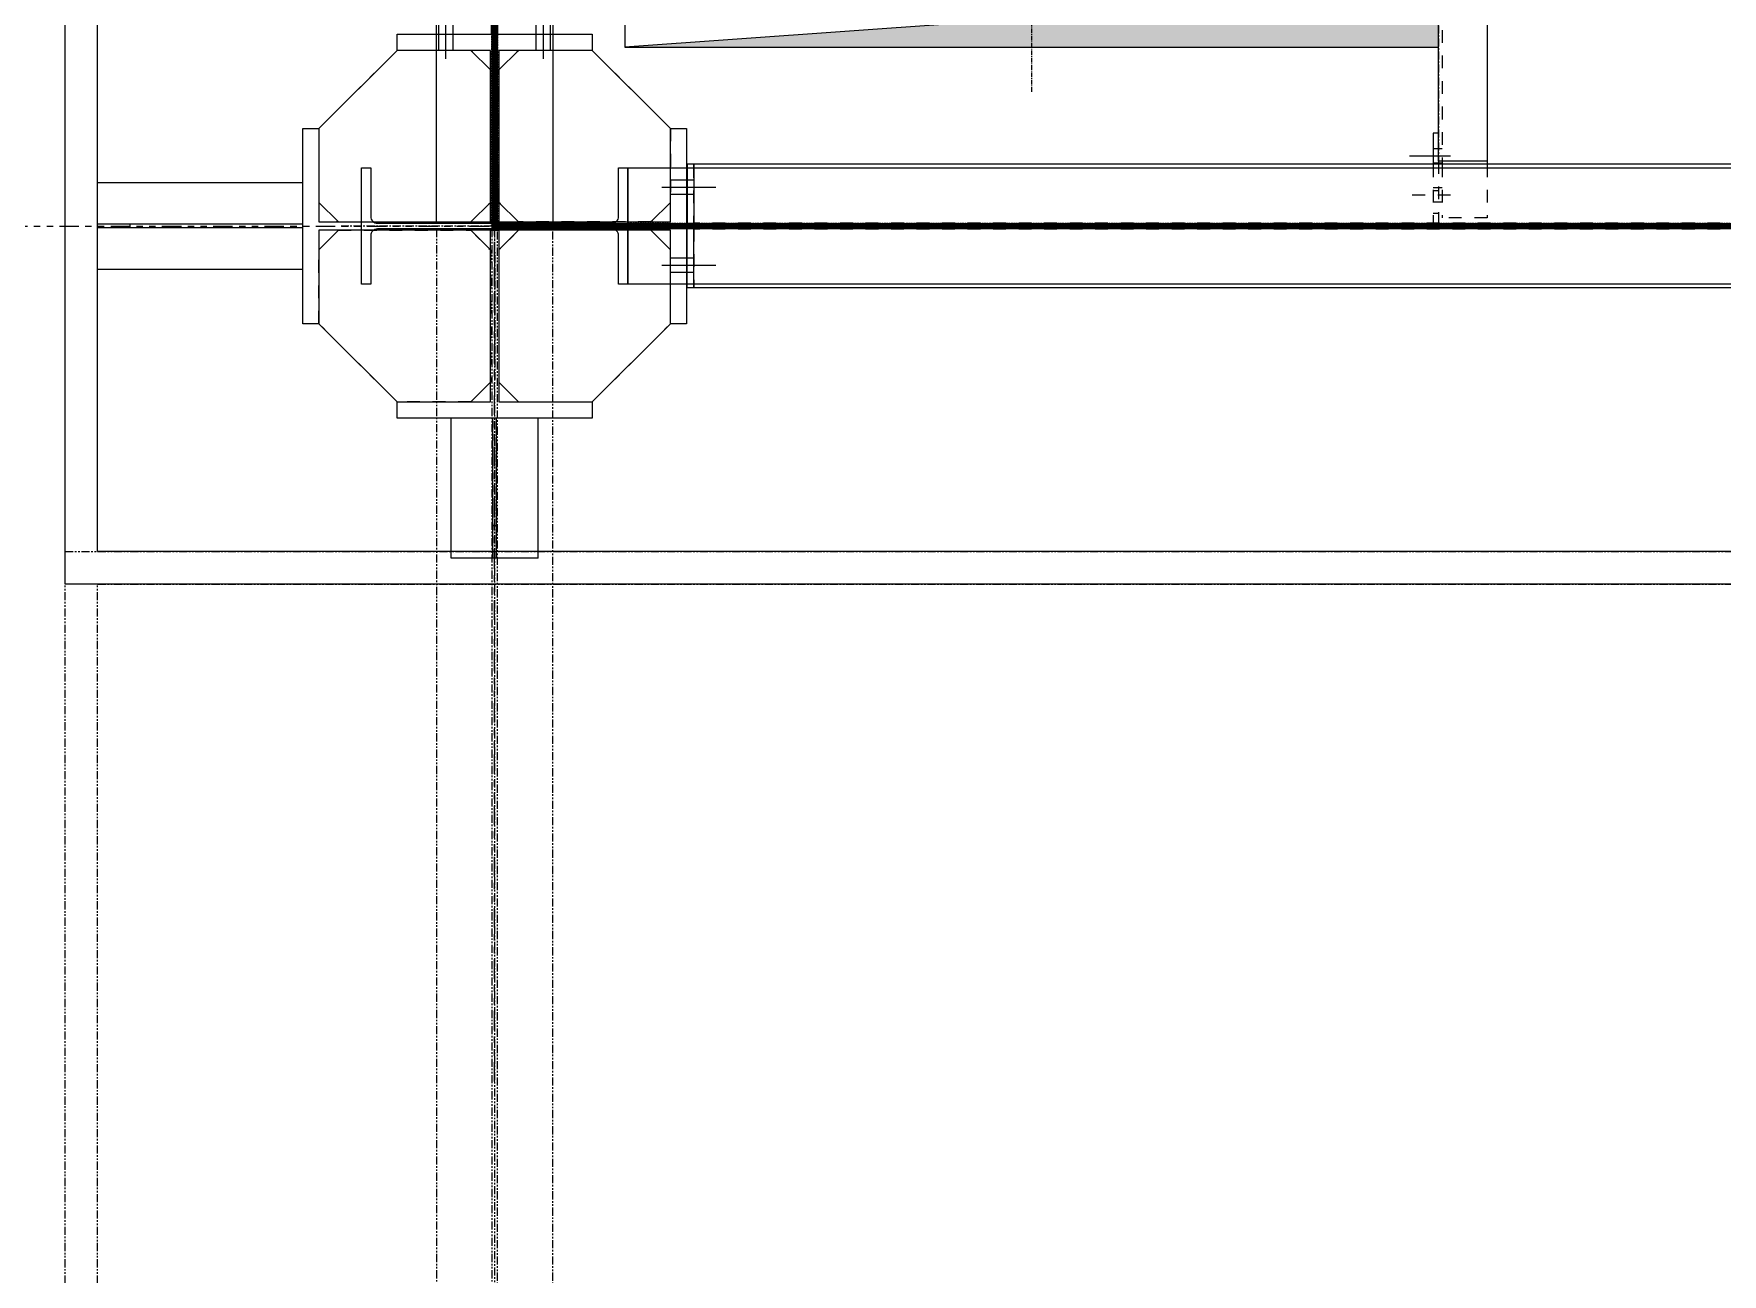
# Model space of a CAD drawing. Header units: inches. Extents: x 209270 to 234360, y -180214 to -150194.
# Drawn here: x 216304 to 218898, y -166874 to -164968 of the extents above; entities that cross this region are included whole.
import ezdxf

# ---------------------------------------------------------------- set-up
doc = ezdxf.new("R2010")
doc.units = ezdxf.units.IN
doc.header["$LTSCALE"] = 10
doc.header["$MEASUREMENT"] = 0
for name, pattern in [('CENTER', [2, 1.25, -0.25, 0.25, -0.25]), ('CENTER2', [1.125, 0.75, -0.125, 0.125, -0.125]), ('DXK_LINE_DOT2', [3.9198, 1.9599, -1.9599]), ('DXK_LINE_DOT5', [7.8785, 2.979, -0.9799, 0.9799, -0.9799, 0.9799, -0.9799]), ('HIDDEN', [0.375, 0.25, -0.125]), ('PHANTOM', [2.5, 1.25, -0.25, 0.25, -0.25, 0.25, -0.25])]:
    doc.linetypes.add(name, pattern=pattern)
for name, color, linetype in [('$AUDIT_BAD_LAYER1', 7, 'Continuous'), ('_STR_0', 7, 'Continuous'), ('_STR_1', 7, 'Continuous'), ('_STR_2', 7, 'Continuous'), ('_STR_4', 7, 'Continuous')]:
    doc.layers.add(name, color=color, linetype=linetype)
for name, color, linetype, lineweight in [('CEN', 1, 'CENTER', 9), ('CENETR LINE', 1, 'CENTER2', 9), ('CIVIL', 6, 'Continuous', 9), ('DIM', 42, 'Continuous', 13), ('handrail', 11, 'FENCELINE1', 9), ('HIDDEN', 3, 'HIDDEN', 9), ('MAIN OBJECT', 2, 'Continuous', 18), ('PHANTOM', 8, 'PHANTOM', 0), ('Sheeting', 4, 'Continuous', 0)]:
    doc.layers.add(name, color=color, linetype=linetype, lineweight=lineweight)
doc.linetypes.add('FENCELINE1', pattern='A,0.25,-0.1,[133,arial.ttf,S=0.1,R=0,X=-0.1,Y=0],-0.1,1', length=1.45)

# ---------------------------------------------------------------- blocks, each defined once
blk = doc.blocks.new('A$C426f7GU6TT')
at = {"layer": 'CEN'}
for p, q in [((0, 235.7), (0, -235.7)), ((-235.7, 0), (235.7, 0))]:
    blk.add_line(p, q, dxfattribs=at)
blk.add_circle((0, 0), 5, dxfattribs=at)
at = {"layer": 'MAIN OBJECT'}
blk.add_lwpolyline([(4.4, -180.2, 0.414214), (14.6, -190.4), (89.4, -190.4), (89.4, -204.7), (-89.4, -204.7), (-89.4, -190.4), (-14.6, -190.4, 0.414214), (-4.4, -180.2), (-4.4, 180.2, 0.414214), (-14.6, 190.4), (-89.4, 190.4), (-89.4, 204.7), (89.4, 204.7), (89.4, 190.4), (14.6, 190.4, 0.414214), (4.4, 180.2), (4.4, -180.2)], format="xyb", dxfattribs=at)
blk = doc.blocks.new('A$C1b4ed5d7')
at = {"layer": 'PHANTOM'}
blk.add_line((0, 11000, 0), (0, 0, 0), dxfattribs=at)
for points, elevation in [([(-89.4, 10995.6), (-89.4, 4.4), (89.4, 4.4), (89.4, 10995.6)], 0), ([(-4.4, 10995.6), (-4.4, 4.4), (4.4, 4.4), (4.4, 10995.6)], 0), ([(-660, 10500), (12160, 10500), (12160, -550), (-660, -550)], -0.8), ([(-610, 10450), (12110, 10450), (12110, -500), (-610, -500)], -0.8)]:
    blk.add_lwpolyline(points, close=True, dxfattribs=dict(at, elevation=elevation))
blk = doc.blocks.new('A$Cfcb50e18')
at = {"layer": 'MAIN OBJECT'}
h = blk.add_hatch(color=6, dxfattribs=at)
h.dxf.hatch_style = 1
h.paths.add_polyline_path([(625, 250), (625, -250), (-625, -250), (554.8, -165.5)])
at = {"layer": 'CENETR LINE'}
for p, q in [((0, 318.7), (0, -318.7)), ((-625, 0), (625, 0))]:
    blk.add_line(p, q, dxfattribs=at)
at = {"layer": 'CIVIL'}
blk.add_lwpolyline([(625, 250), (-625, 250), (-625, -250), (625, -250)], close=True, dxfattribs=at)
blk.add_lwpolyline([(625, 250), (554.8, -165.5), (-625, -250)], dxfattribs=at)
blk = doc.blocks.new('GridLine-116860372-116902 - 114867')
at = {"layer": '_STR_2', "color": 7, "linetype": 'DXK_LINE_DOT5'}
blk.add_line((217011.9, -165356.7), (217011.9, -153191), dxfattribs=at)
blk = doc.blocks.new('GridLine-116860372-116905 - 114867')
at = {"layer": '_STR_2', "color": 7, "linetype": 'DXK_LINE_DOT5'}
blk.add_line((211379.7, -165263.7), (228961.1, -165263.7), dxfattribs=at)
blk = doc.blocks.new('GridLine-116860372-154897 - 114867')
at = {"layer": '_STR_2', "color": 7, "linetype": 'DXK_LINE_DOT5'}
blk.add_line((217011.9, -166578), (217011.9, -163563.7), dxfattribs=at)
blk = doc.blocks.new('Part-116860372-114916 - 114867')
at = {"layer": '_STR_4', "linetype": 'Continuous'}
blk.add_hatch(color=4, dxfattribs=at).paths.add_polyline_path([(217011.9, -165267.7, -1), (217011.9, -165259.7, -1)])
at = {"layer": '_STR_2', "color": 2, "linetype": 'Continuous'}
for p, q in [((216716.9, -165413.7), (216716.9, -165113.7)), ((216716.9, -165113.7), (216741.9, -165113.7)), ((216741.9, -165113.7), (216741.9, -165257.2)), ((217281.9, -165113.7), (217306.9, -165113.7)), ((217281.9, -165257.2), (217281.9, -165113.7)), ((217306.9, -165113.7), (217306.9, -165413.7)), ((216741.9, -165257.2), (217281.9, -165257.2)), ((217281.9, -165270.2), (216741.9, -165270.2)), ((216741.9, -165270.2), (216741.9, -165413.7)), ((217281.9, -165413.7), (217281.9, -165270.2)), ((216741.9, -165413.7), (216716.9, -165413.7)), ((217306.9, -165413.7), (217281.9, -165413.7))]:
    blk.add_line(p, q, dxfattribs=at)
at = {"layer": '_STR_4', "color": 4, "linetype": 'CENTER'}
blk.add_line((217011.9, -165263.7), (217011.9, -165263.7), dxfattribs=at)
at = {"layer": '_STR_4', "color": 4, "linetype": 'Continuous'}
blk.add_circle((217011.9, -165263.7), 4, dxfattribs=at)
blk = doc.blocks.new('Part-116860372-114917 - 114867')
at = {"layer": '_STR_2', "color": 2, "linetype": 'Continuous'}
for p, q in [((216861.9, -164968.7), (216861.9, -164968.7)), ((216861.9, -164968.7), (217161.9, -164968.7)), ((216861.9, -164993.7), (216861.9, -164968.7)), ((217161.9, -164968.7), (217161.9, -164968.7)), ((217161.9, -164968.7), (217161.9, -164993.7)), ((216861.9, -164993.7), (216861.9, -164993.7)), ((217005.4, -164993.7), (216861.9, -164993.7)), ((217005.4, -164993.7), (217005.4, -164993.7)), ((217005.4, -165257.2), (217005.4, -164993.7)), ((217018.4, -164993.7), (217018.4, -164993.7)), ((217161.9, -164993.7), (217018.4, -164993.7)), ((217018.4, -164993.7), (217018.4, -165257.2)), ((217161.9, -164993.7), (217161.9, -164993.7)), ((217005.4, -165257.2), (217005.4, -165257.2)), ((217018.4, -165257.2), (217005.4, -165257.2)), ((217018.4, -165257.2), (217018.4, -165257.2))]:
    blk.add_line(p, q, dxfattribs=at)
blk = doc.blocks.new('Part-116860372-114918 - 114867')
at = {"layer": '_STR_2', "color": 2, "linetype": 'Continuous'}
for p, q in [((217005.4, -165270.2), (217005.4, -165270.2)), ((217005.4, -165533.7), (217005.4, -165270.2)), ((217005.4, -165270.2), (217018.4, -165270.2)), ((217018.4, -165270.2), (217018.4, -165270.2)), ((217018.4, -165270.2), (217018.4, -165533.7)), ((216861.9, -165533.7), (216861.9, -165533.7)), ((216861.9, -165558.7), (216861.9, -165533.7)), ((216861.9, -165533.7), (217005.4, -165533.7)), ((217005.4, -165533.7), (217005.4, -165533.7)), ((217018.4, -165533.7), (217018.4, -165533.7)), ((217018.4, -165533.7), (217161.9, -165533.7)), ((217161.9, -165533.7), (217161.9, -165533.7)), ((217161.9, -165533.7), (217161.9, -165558.7)), ((216861.9, -165558.7), (216861.9, -165558.7)), ((217161.9, -165558.7), (216861.9, -165558.7)), ((217161.9, -165558.7), (217161.9, -165558.7))]:
    blk.add_line(p, q, dxfattribs=at)
blk = doc.blocks.new('Part-116860372-114923 - 114867')
at = {"layer": '_STR_4', "linetype": 'Continuous'}
blk.add_hatch(color=4, dxfattribs=at).paths.add_polyline_path([(217011.9, -165267.7, -1), (217011.9, -165259.7, -1)])
at = {"layer": '_STR_1', "color": 6, "linetype": 'DXK_LINE_DOT2'}
for p, q in [((217317.9, -165267.7), (217317.9, -165168.7)), ((225205.9, -165259), (217317.9, -165259)), ((225205.9, -165268.4), (217317.9, -165268.4))]:
    blk.add_line(p, q, dxfattribs=at)
at = {"layer": '_STR_2', "color": 2, "linetype": 'Continuous'}
for p, q in [((217317.9, -165168.7), (217317.9, -165259.7)), ((219526.9, -165168.7), (217317.9, -165168.7)), ((217317.9, -165358.7), (217317.9, -165267.7)), ((219526.9, -165358.7), (217317.9, -165358.7))]:
    blk.add_line(p, q, dxfattribs=at)
at = {"layer": '_STR_4', "color": 4, "linetype": 'CENTER'}
blk.add_line((217011.9, -165263.7), (225511.9, -165263.7), dxfattribs=at)
at = {"layer": '_STR_4', "color": 4, "linetype": 'Continuous'}
blk.add_circle((217011.9, -165263.7), 4, dxfattribs=at)
blk = doc.blocks.new('Part-116860372-149932 - 114867')
at = {"layer": '_STR_1', "color": 6, "linetype": 'DXK_LINE_DOT2'}
for p, q in [((216771.9, -165270.2), (216975.4, -165270.2)), ((216741.9, -165413.7), (216741.9, -165300.2)), ((217005.4, -165300.2), (217005.4, -165503.7)), ((216975.4, -165533.7), (216861.9, -165533.7))]:
    blk.add_line(p, q, dxfattribs=at)
at = {"layer": '_STR_2', "color": 2, "linetype": 'Continuous'}
for p, q in [((216771.9, -165270.2), (216741.9, -165300.2)), ((216975.4, -165270.2), (217005.4, -165300.2)), ((216861.9, -165533.7), (216741.9, -165413.7)), ((217005.4, -165503.7), (216975.4, -165533.7))]:
    blk.add_line(p, q, dxfattribs=at)
blk = doc.blocks.new('Part-116860372-116027 - 114867')
at = {"layer": '_STR_1', "color": 6, "linetype": 'DXK_LINE_DOT2'}
for p, q in [((217006.9, -164408.7), (217006.9, -164968.7)), ((217016.9, -164968.7), (217016.9, -164408.7)), ((217006.9, -164811.7), (217016.9, -164811.7)), ((217006.9, -164968.7), (217006.9, -164968.7)), ((217006.9, -164968.7), (217016.9, -164968.7))]:
    blk.add_line(p, q, dxfattribs=at)
at = {"layer": '_STR_2', "color": 2, "linetype": 'Continuous'}
for p, q in [((217006.9, -164968.7), (217006.9, -164408.7)), ((217016.9, -164408.7), (217006.9, -164408.7)), ((217016.9, -164968.7), (217016.9, -164408.7)), ((217006.9, -164677.2), (217016.9, -164677.2))]:
    blk.add_line(p, q, dxfattribs=at)
blk = doc.blocks.new('Bolt-116860372-157450 - 114867')
at = {"layer": '_STR_2', "color": 1, "linetype": 'Continuous'}
for p, q in [((216936.9, -165006.7), (216936.9, -164918.7)), ((216936.9, -165006.7), (216936.9, -164918.7)), ((216936.9, -165006.7), (216936.9, -164918.7)), ((216936.9, -165006.7), (216936.9, -164918.7)), ((217086.9, -165006.7), (217086.9, -164918.7)), ((217086.9, -165006.7), (217086.9, -164918.7)), ((217086.9, -165006.7), (217086.9, -164918.7)), ((217086.9, -165006.7), (217086.9, -164918.7)), ((216925.9, -164967.7), (216925.9, -164951.7)), ((216925.9, -164967.7), (216925.9, -164951.7)), ((216925.9, -164967.7), (216925.9, -164951.7)), ((216925.9, -164967.7), (216925.9, -164951.7)), ((216925.9, -164993.7), (216925.9, -164968.7)), ((216925.9, -164993.7), (216925.9, -164968.7)), ((216925.9, -164993.7), (216925.9, -164968.7)), ((216925.9, -164993.7), (216925.9, -164968.7)), ((216947.9, -164967.7), (216947.9, -164951.7)), ((216947.9, -164967.7), (216947.9, -164951.7)), ((216947.9, -164967.7), (216947.9, -164951.7)), ((216947.9, -164967.7), (216947.9, -164951.7)), ((216947.9, -164993.7), (216947.9, -164968.7)), ((216947.9, -164993.7), (216947.9, -164968.7)), ((216947.9, -164993.7), (216947.9, -164968.7)), ((216947.9, -164993.7), (216947.9, -164968.7)), ((217075.9, -164967.7), (217075.9, -164951.7)), ((217075.9, -164967.7), (217075.9, -164951.7)), ((217075.9, -164967.7), (217075.9, -164951.7)), ((217075.9, -164967.7), (217075.9, -164951.7)), ((217075.9, -164993.7), (217075.9, -164968.7)), ((217075.9, -164993.7), (217075.9, -164968.7)), ((217075.9, -164993.7), (217075.9, -164968.7)), ((217075.9, -164993.7), (217075.9, -164968.7)), ((217097.9, -164967.7), (217097.9, -164951.7)), ((217097.9, -164967.7), (217097.9, -164951.7)), ((217097.9, -164967.7), (217097.9, -164951.7)), ((217097.9, -164967.7), (217097.9, -164951.7)), ((217097.9, -164993.7), (217097.9, -164968.7)), ((217097.9, -164993.7), (217097.9, -164968.7)), ((217097.9, -164993.7), (217097.9, -164968.7)), ((217097.9, -164993.7), (217097.9, -164968.7))]:
    blk.add_line(p, q, dxfattribs=at)
blk = doc.blocks.new('Part-116860372-154286 - 114867')
at = {"layer": '_STR_1', "color": 6, "linetype": 'DXK_LINE_DOT2'}
for p, q in [((216716.9, -165330.3), (216716.9, -165197.1)), ((216716.9, -165197.1), (216716.9, -165197.1)), ((216716.9, -165197.1), (216716.9, -165197.1)), ((216716.9, -165260.8), (216716.9, -165260.8)), ((216716.9, -165260.8), (216716.9, -165260.8)), ((216716.9, -165266.5), (216716.9, -165266.5)), ((216716.9, -165266.5), (216716.9, -165266.5)), ((216716.9, -165330.3), (216716.9, -165330.3)), ((216716.9, -165330.3), (216716.9, -165330.3))]:
    blk.add_line(p, q, dxfattribs=at)
at = {"layer": '_STR_2', "color": 2, "linetype": 'Continuous'}
for p, q in [((216401.9, -165266.5), (216401.9, -165197.1)), ((216716.9, -165197.1), (216401.9, -165197.1)), ((216716.9, -165260.8), (216401.9, -165260.8)), ((216451.9, -165266.5), (216451.9, -165260.8)), ((216401.9, -165330.3), (216401.9, -165266.5)), ((216716.9, -165266.5), (216401.9, -165266.5)), ((216716.9, -165330.3), (216401.9, -165330.3))]:
    blk.add_line(p, q, dxfattribs=at)
blk = doc.blocks.new('Part-116860372-115099 - 114867')
at = {"layer": '_STR_4', "linetype": 'Continuous'}
for points in [[(218461.9, -164267.7, -1), (218461.9, -164259.7, -1)], [(218461.9, -165267.7, -1), (218461.9, -165259.7, -1)]]:
    blk.add_hatch(color=4, dxfattribs=at).paths.add_polyline_path(points)
at = {"layer": '_STR_1', "color": 6, "linetype": 'DXK_LINE_DOT2'}
for p, q in [((218461.9, -164274.5), (218461.9, -164335.3)), ((218536.9, -164274.5), (218461.9, -164274.5)), ((218467.6, -164274.5), (218467.6, -164330.3)), ((218536.9, -164274.5), (218536.9, -164330.3)), ((218467.6, -164335.3), (218467.6, -165163.7)), ((218461.9, -165163.7), (218461.9, -165251)), ((218467.6, -165168.7), (218467.6, -165251)), ((218536.9, -165168.7), (218536.9, -165251)), ((218536.9, -165251), (218461.9, -165251))]:
    blk.add_line(p, q, dxfattribs=at)
at = {"layer": '_STR_2', "color": 2, "linetype": 'Continuous'}
for p, q in [((218461.9, -165163.7), (218461.9, -164335.3)), ((218536.9, -164335.3), (218461.9, -164335.3)), ((218467.6, -164330.3), (218467.6, -164335.3)), ((218536.9, -164330.3), (218536.9, -165168.7)), ((218536.9, -165163.7), (218461.9, -165163.7)), ((218467.6, -165163.7), (218467.6, -165168.7))]:
    blk.add_line(p, q, dxfattribs=at)
at = {"layer": '_STR_4', "color": 4, "linetype": 'CENTER'}
for p, q in [((218461.9, -164263.7), (218461.9, -164274.5)), ((218461.9, -164335.3), (218461.9, -165163.7)), ((218461.9, -165251), (218461.9, -165263.7))]:
    blk.add_line(p, q, dxfattribs=at)
at = {"layer": '_STR_4', "color": 4, "linetype": 'Continuous'}
for centre in [(218461.9, -164263.7), (218461.9, -165263.7)]:
    blk.add_circle(centre, 4, dxfattribs=at)
blk = doc.blocks.new('Part-116860372-149931 - 114867')
at = {"layer": '_STR_1', "color": 6, "linetype": 'DXK_LINE_DOT2'}
for p, q in [((217161.9, -164993.7), (217048.4, -164993.7)), ((217018.4, -165227.2), (217018.4, -165023.7)), ((217281.9, -165113.7), (217281.9, -165227.2)), ((217251.9, -165257.2), (217048.4, -165257.2))]:
    blk.add_line(p, q, dxfattribs=at)
at = {"layer": '_STR_2', "color": 2, "linetype": 'Continuous'}
for p, q in [((217048.4, -164993.7), (217018.4, -165023.7)), ((217161.9, -164993.7), (217281.9, -165113.7)), ((217048.4, -165257.2), (217018.4, -165227.2)), ((217281.9, -165227.2), (217251.9, -165257.2))]:
    blk.add_line(p, q, dxfattribs=at)
blk = doc.blocks.new('Part-116860372-157486 - 114867')
at = {"layer": '_STR_1', "color": 6, "linetype": 'DXK_LINE_DOT2'}
for p, q in [((216741.9, -165300.2), (216771.9, -165270.2)), ((216975.4, -165270.2), (217005.4, -165300.2)), ((216861.9, -165533.7), (216741.9, -165413.7)), ((217005.4, -165503.7), (216975.4, -165533.7))]:
    blk.add_line(p, q, dxfattribs=at)
blk = doc.blocks.new('Part-116860372-115674 - 114867')
at = {"layer": '_STR_1', "color": 6, "linetype": 'DXK_LINE_DOT2'}
for p, q in [((218453.9, -165168.7), (218453.9, -165259)), ((218453.9, -165209), (218461.9, -165209)), ((218453.9, -165244), (218461.9, -165244))]:
    blk.add_line(p, q, dxfattribs=at)
at = {"layer": '_STR_2', "color": 2, "linetype": 'Continuous'}
for p, q in [((218453.9, -165121), (218453.9, -165168.7)), ((218461.9, -165121), (218453.9, -165121)), ((218461.9, -165163.7), (218461.9, -165168.7))]:
    blk.add_line(p, q, dxfattribs=at)
blk = doc.blocks.new('Bolt-116860372-115675 - 114867')
at = {"layer": '_STR_1', "color": 1, "linetype": 'DXK_LINE_DOT2'}
for p, q in [((218461.9, -165205), (218453.9, -165205)), ((218467.6, -165205), (218461.9, -165205)), ((218480.6, -165216), (218417.6, -165216)), ((218461.9, -165227), (218453.9, -165227)), ((218467.6, -165227), (218461.9, -165227))]:
    blk.add_line(p, q, dxfattribs=at)
at = {"layer": '_STR_2', "color": 1, "linetype": 'Continuous'}
for p, q in [((218480.6, -165156), (218417.6, -165156)), ((218461.9, -165145), (218453.9, -165145)), ((218467.6, -165145), (218461.9, -165145)), ((218461.9, -165167), (218453.9, -165167)), ((218467.6, -165167), (218461.9, -165167))]:
    blk.add_line(p, q, dxfattribs=at)
blk = doc.blocks.new('Part-116860372-154319 - 114867')
at = {"layer": '_STR_1', "color": 6, "linetype": 'DXK_LINE_DOT2'}
blk.add_line((217078.5, -165558.7), (216945.3, -165558.7), dxfattribs=at)
at = {"layer": '_STR_2', "color": 2, "linetype": 'Continuous'}
for p, q in [((216945.3, -165773.7), (216945.3, -165558.7)), ((217009, -165773.7), (217009, -165558.7)), ((217014.7, -165773.7), (217014.7, -165558.7)), ((217078.5, -165773.7), (217078.5, -165558.7)), ((217009, -165723.7), (217014.7, -165723.7)), ((217078.5, -165773.7), (216945.3, -165773.7))]:
    blk.add_line(p, q, dxfattribs=at)
blk = doc.blocks.new('Part-116860372-116813 - 114867')
at = {"layer": '_STR_1', "color": 6, "linetype": 'DXK_LINE_DOT2'}
for p, q in [((217307.9, -165267.7), (217307.9, -165168.7)), ((217317.9, -165267.7), (217317.9, -165358.7))]:
    blk.add_line(p, q, dxfattribs=at)
at = {"layer": '_STR_2', "color": 2, "linetype": 'Continuous'}
for p, q in [((217307.9, -165168.7), (217307.9, -165259.7)), ((217317.9, -165168.7), (217307.9, -165168.7)), ((217307.9, -165358.7), (217307.9, -165267.7)), ((217317.9, -165358.7), (217307.9, -165358.7))]:
    blk.add_line(p, q, dxfattribs=at)
blk = doc.blocks.new('Bolt-116860372-116814 - 114867')
at = {"layer": '_STR_2', "color": 1, "linetype": 'Continuous'}
for p, q in [((217268.9, -165203.7), (217351.9, -165203.7)), ((217268.9, -165203.7), (217351.9, -165203.7)), ((217268.9, -165203.7), (217351.9, -165203.7)), ((217268.9, -165203.7), (217351.9, -165203.7)), ((217268.9, -165203.7), (217351.9, -165203.7)), ((217268.9, -165203.7), (217351.9, -165203.7)), ((217281.9, -165192.7), (217306.9, -165192.7)), ((217281.9, -165192.7), (217306.9, -165192.7)), ((217281.9, -165192.7), (217306.9, -165192.7)), ((217281.9, -165192.7), (217306.9, -165192.7)), ((217281.9, -165192.7), (217306.9, -165192.7)), ((217281.9, -165192.7), (217306.9, -165192.7)), ((217307.9, -165192.7), (217317.9, -165192.7)), ((217307.9, -165192.7), (217317.9, -165192.7)), ((217307.9, -165192.7), (217317.9, -165192.7)), ((217307.9, -165192.7), (217317.9, -165192.7)), ((217307.9, -165192.7), (217317.9, -165192.7)), ((217307.9, -165192.7), (217317.9, -165192.7)), ((217281.9, -165214.7), (217306.9, -165214.7)), ((217281.9, -165214.7), (217306.9, -165214.7)), ((217281.9, -165214.7), (217306.9, -165214.7)), ((217281.9, -165214.7), (217306.9, -165214.7)), ((217281.9, -165214.7), (217306.9, -165214.7)), ((217281.9, -165214.7), (217306.9, -165214.7)), ((217307.9, -165214.7), (217317.9, -165214.7)), ((217307.9, -165214.7), (217317.9, -165214.7)), ((217307.9, -165214.7), (217317.9, -165214.7)), ((217307.9, -165214.7), (217317.9, -165214.7)), ((217307.9, -165214.7), (217317.9, -165214.7)), ((217307.9, -165214.7), (217317.9, -165214.7)), ((217281.9, -165312.7), (217306.9, -165312.7)), ((217281.9, -165312.7), (217306.9, -165312.7)), ((217281.9, -165312.7), (217306.9, -165312.7)), ((217281.9, -165312.7), (217306.9, -165312.7)), ((217281.9, -165312.7), (217306.9, -165312.7)), ((217281.9, -165312.7), (217306.9, -165312.7)), ((217307.9, -165312.7), (217317.9, -165312.7)), ((217307.9, -165312.7), (217317.9, -165312.7)), ((217307.9, -165312.7), (217317.9, -165312.7)), ((217307.9, -165312.7), (217317.9, -165312.7)), ((217307.9, -165312.7), (217317.9, -165312.7)), ((217307.9, -165312.7), (217317.9, -165312.7)), ((217268.9, -165323.7), (217351.9, -165323.7)), ((217268.9, -165323.7), (217351.9, -165323.7)), ((217268.9, -165323.7), (217351.9, -165323.7)), ((217268.9, -165323.7), (217351.9, -165323.7)), ((217268.9, -165323.7), (217351.9, -165323.7)), ((217268.9, -165323.7), (217351.9, -165323.7)), ((217281.9, -165334.7), (217306.9, -165334.7)), ((217281.9, -165334.7), (217306.9, -165334.7)), ((217281.9, -165334.7), (217306.9, -165334.7)), ((217281.9, -165334.7), (217306.9, -165334.7)), ((217281.9, -165334.7), (217306.9, -165334.7)), ((217281.9, -165334.7), (217306.9, -165334.7)), ((217307.9, -165334.7), (217317.9, -165334.7)), ((217307.9, -165334.7), (217317.9, -165334.7)), ((217307.9, -165334.7), (217317.9, -165334.7)), ((217307.9, -165334.7), (217317.9, -165334.7)), ((217307.9, -165334.7), (217317.9, -165334.7)), ((217307.9, -165334.7), (217317.9, -165334.7))]:
    blk.add_line(p, q, dxfattribs=at)
blk = doc.blocks.new('Part-116860372-116890 - 114867')
at = {"layer": '_STR_1', "color": 6, "linetype": 'DXK_LINE_DOT2'}
for p, q in [((217482.3, -165259.7), (217306.9, -165259.7)), ((217306.9, -165267.7), (217306.9, -165259.7)), ((217416.9, -165267.7), (217416.9, -165259.7)), ((217482.3, -165267.7), (217306.9, -165267.7))]:
    blk.add_line(p, q, dxfattribs=at)
at = {"layer": '_STR_2', "color": 2, "linetype": 'Continuous'}
for p, q in [((217306.9, -165259.7), (217482.3, -165259.7)), ((217306.9, -165267.7), (217306.9, -165259.7)), ((217482.3, -165259.7), (217573.7, -165259.7)), ((217482.3, -165259.7), (217482.3, -165267.7)), ((217573.7, -165259.7), (217573.7, -165267.7)), ((217482.3, -165267.7), (217306.9, -165267.7)), ((217573.7, -165267.7), (217482.3, -165267.7))]:
    blk.add_line(p, q, dxfattribs=at)
blk = doc.blocks.new('Part-116860372-157485 - 114867')
at = {"layer": '_STR_1', "color": 6, "linetype": 'DXK_LINE_DOT2'}
for p, q in [((217018.4, -165023.7), (217048.4, -164993.7)), ((217161.9, -164993.7), (217281.9, -165113.7)), ((217048.4, -165257.2), (217018.4, -165227.2)), ((217281.9, -165227.2), (217251.9, -165257.2))]:
    blk.add_line(p, q, dxfattribs=at)
blk = doc.blocks.new('Part-116860372-149930 - 114867')
at = {"layer": '_STR_1', "color": 6, "linetype": 'DXK_LINE_DOT2'}
for p, q in [((216975.4, -164993.7), (216861.9, -164993.7)), ((217005.4, -165227.2), (217005.4, -165023.7)), ((216741.9, -165113.7), (216741.9, -165227.2)), ((216771.9, -165257.2), (216975.4, -165257.2))]:
    blk.add_line(p, q, dxfattribs=at)
at = {"layer": '_STR_2', "color": 2, "linetype": 'Continuous'}
for p, q in [((216861.9, -164993.7), (216741.9, -165113.7)), ((217005.4, -165023.7), (216975.4, -164993.7)), ((216741.9, -165227.2), (216771.9, -165257.2)), ((216975.4, -165257.2), (217005.4, -165227.2))]:
    blk.add_line(p, q, dxfattribs=at)
blk = doc.blocks.new('Part-116860372-149933 - 114867')
at = {"layer": '_STR_1', "color": 6, "linetype": 'DXK_LINE_DOT2'}
for p, q in [((217251.9, -165270.2), (217048.4, -165270.2)), ((217018.4, -165300.2), (217018.4, -165503.7)), ((217281.9, -165413.7), (217281.9, -165300.2)), ((217048.4, -165533.7), (217161.9, -165533.7))]:
    blk.add_line(p, q, dxfattribs=at)
at = {"layer": '_STR_2', "color": 2, "linetype": 'Continuous'}
for p, q in [((217048.4, -165270.2), (217018.4, -165300.2)), ((217281.9, -165300.2), (217251.9, -165270.2)), ((217161.9, -165533.7), (217281.9, -165413.7)), ((217018.4, -165503.7), (217048.4, -165533.7))]:
    blk.add_line(p, q, dxfattribs=at)
blk = doc.blocks.new('Part-116860372-157484 - 114867')
at = {"layer": '_STR_1', "color": 6, "linetype": 'DXK_LINE_DOT2'}
for p, q in [((216861.9, -164993.7), (216741.9, -165113.7)), ((217005.4, -165023.7), (216975.4, -164993.7)), ((216741.9, -165227.2), (216771.9, -165257.2)), ((216975.4, -165257.2), (217005.4, -165227.2))]:
    blk.add_line(p, q, dxfattribs=at)
blk = doc.blocks.new('Part-116860372-157487 - 114867')
at = {"layer": '_STR_1', "color": 6, "linetype": 'DXK_LINE_DOT2'}
for p, q in [((217048.4, -165270.2), (217018.4, -165300.2)), ((217281.9, -165300.2), (217251.9, -165270.2)), ((217161.9, -165533.7), (217281.9, -165413.7)), ((217018.4, -165503.7), (217048.4, -165533.7))]:
    blk.add_line(p, q, dxfattribs=at)

msp = doc.modelspace()

# ---------------------------------------------------------------- linework, layer by layer
at = {"layer": 'CEN'}
msp.add_line((217212.2, -165263.7), (228311.6, -165263.7), dxfattribs=at)
at = {"layer": 'CEN', "elevation": 0.8}
msp.add_lwpolyline([(217011.9, -155263.7), (228511.9, -155263.7), (228511.9, -165263.7), (217011.9, -165263.7)], close=True, dxfattribs=at)
for points in [[(217011.9, -165263.7), (217011.9, -165263.7), (228511.9, -165263.7), (228511.9, -165268.7)], [(217011.9, -165268.7), (217011.9, -165268.1)]]:
    msp.add_lwpolyline(points, dxfattribs=at)
at = {"layer": 'handrail', "const_width": 10}
msp.add_lwpolyline([(217011.9, -157988.4), (217011.9, -165263.7), (228511.9, -165263.7), (228511.9, -163968.7)], dxfattribs=at)
at = {"layer": 'HIDDEN'}
for points, elevation in [([(217007.5, -165259.3), (217007.5, -155268.1), (217016.3, -155268.1), (217016.3, -165259.3)], 0.8), ([(228307.2, -165268.1), (217216.6, -165268.1), (217216.6, -165259.3), (228307.2, -165259.3)], 0)]:
    msp.add_lwpolyline(points, close=True, dxfattribs=dict(at, elevation=elevation))
at = {"layer": 'MAIN OBJECT'}
for points, elevation in [([(216922.5, -165259.3), (216922.5, -155268.1), (217101.3, -155268.1), (217101.3, -165259.3)], 0.8), ([(228307.2, -165353.1), (217216.6, -165353.1), (217216.6, -165174.3), (228307.2, -165174.3)], 0)]:
    msp.add_lwpolyline(points, close=True, dxfattribs=dict(at, elevation=elevation))
at = {"layer": 'Sheeting'}
for points in [[(216351.9, -154713.7), (229171.9, -154713.7), (229171.9, -165813.7), (216351.9, -165813.7)], [(216401.9, -154763.7), (229121.9, -154763.7), (229121.9, -165763.7), (216401.9, -165763.7)]]:
    msp.add_lwpolyline(points, close=True, dxfattribs=at)

# ---------------------------------------------------------------- block references
at = {"layer": '$AUDIT_BAD_LAYER1', "rotation": 270.0096740856855}
msp.add_blockref('A$C426f7GU6TT', (217011.9, -165263.7, 0.8), dxfattribs=at)
at = {"layer": '_STR_0', "zscale": 0.8}
for name in ['GridLine-116860372-116902 - 114867', 'GridLine-116860372-154897 - 114867', 'Part-116860372-115099 - 114867', 'Part-116860372-116027 - 114867', 'Bolt-116860372-157450 - 114867', 'Part-116860372-114917 - 114867', 'Part-116860372-149930 - 114867', 'Part-116860372-157484 - 114867', 'Part-116860372-149931 - 114867', 'Part-116860372-157485 - 114867', 'Part-116860372-114916 - 114867', 'Part-116860372-115674 - 114867', 'Bolt-116860372-115675 - 114867', 'GridLine-116860372-116905 - 114867', 'Part-116860372-114923 - 114867', 'Part-116860372-116813 - 114867', 'Part-116860372-154286 - 114867', 'Bolt-116860372-116814 - 114867', 'Part-116860372-116890 - 114867', 'Part-116860372-149932 - 114867', 'Part-116860372-157486 - 114867', 'Part-116860372-114918 - 114867', 'Part-116860372-149933 - 114867', 'Part-116860372-157487 - 114867', 'Part-116860372-154319 - 114867']:
    msp.add_blockref(name, (0, 0), dxfattribs=at)
at = {"layer": 'DIM'}
for name, p in [('A$Cfcb50e18', (217836.9, -164738.7, 0.8)), ('A$C1b4ed5d7', (217011.9, -176263.7, 0.8))]:
    msp.add_blockref(name, p, dxfattribs=at)

doc.saveas('drawing.dxf')
